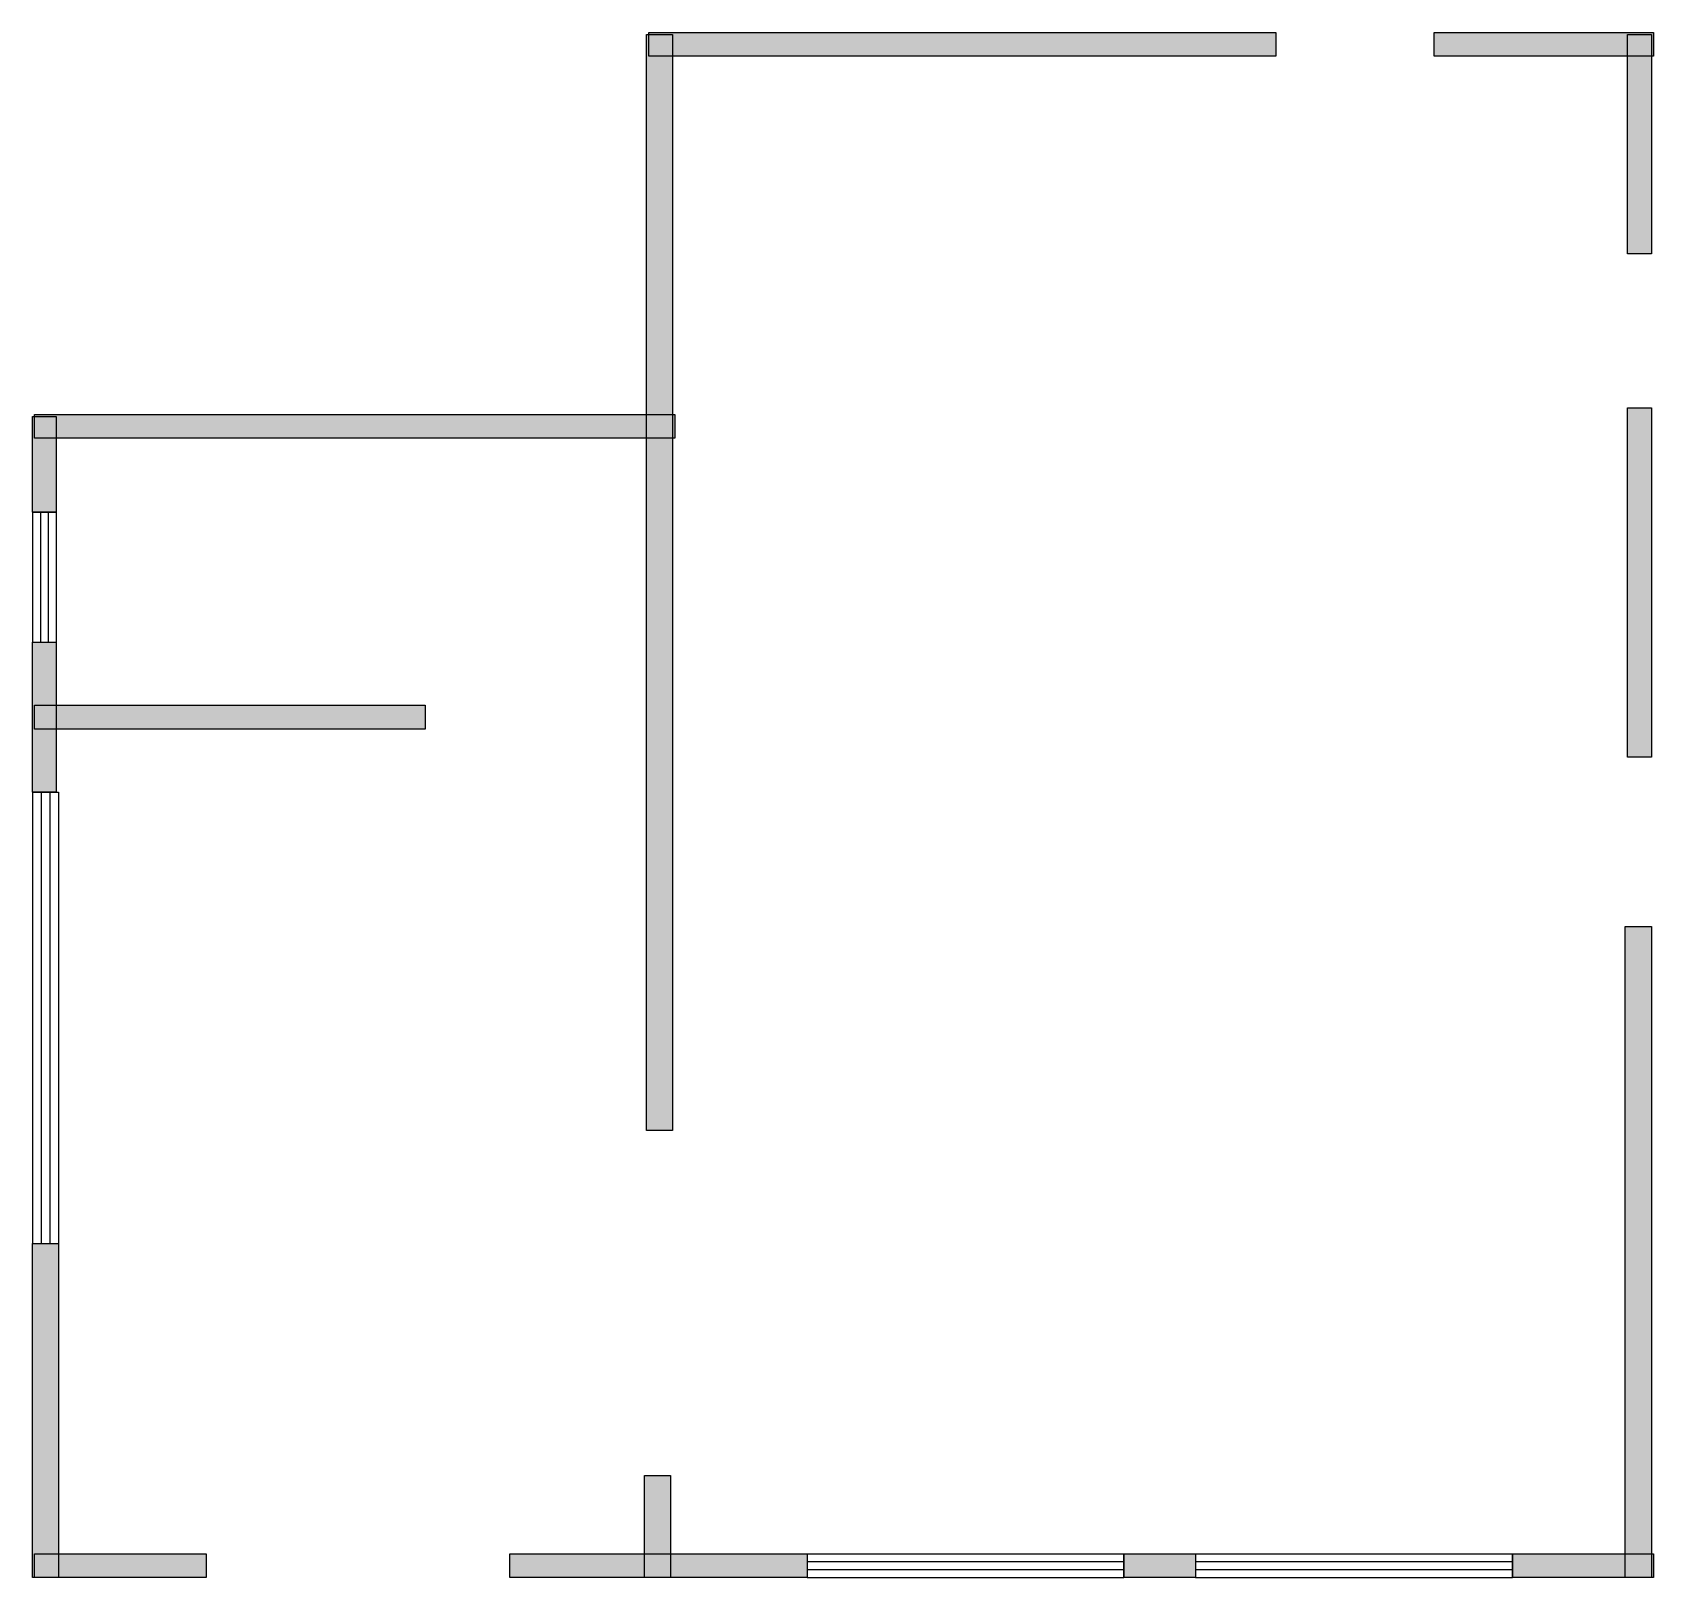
# Model space of a CAD drawing. Header units: centimetres. Extents: x 3 to 1021, y 0 to 971.
import ezdxf

# ---------------------------------------------------------------- set-up
doc = ezdxf.new("R2010")
doc.units = ezdxf.units.CM
doc.layers.add('WALL', color=7, linetype='Continuous')
doc.layers.add('WINDOW', color=5, linetype='Continuous')

msp = doc.modelspace()

# ---------------------------------------------------------------- hatches: boundary and pattern name
at = {"layer": 'WALL'}
h = msp.add_hatch(color=256, dxfattribs=at)
h.dxf.hatch_style = 1
h.paths.add_polyline_path([(388.6, 969.5), (405, 969.5), (405, 280.9), (388.6, 280.9)])
h = msp.add_hatch(color=256, dxfattribs=at)
h.dxf.hatch_style = 1
h.paths.add_polyline_path([(390, 970.9), (784.1, 970.9), (784.1, 955.9), (390, 955.9)])
h = msp.add_hatch(color=256, dxfattribs=at)
h.dxf.hatch_style = 1
h.paths.add_polyline_path([(883.6, 970.9), (1021.4, 970.9), (1021.4, 955.9), (883.6, 955.9)])
h = msp.add_hatch(color=256, dxfattribs=at)
h.dxf.hatch_style = 1
h.paths.add_polyline_path([(1005, 969.5), (1020, 969.5), (1020, 831.8), (1005, 831.8)])
h = msp.add_hatch(color=256, dxfattribs=at)
h.dxf.hatch_style = 1
h.paths.add_polyline_path([(1005, 735), (1020, 735), (1020, 515.5), (1005, 515.5)])
h = msp.add_hatch(color=256, dxfattribs=at)
h.dxf.hatch_style = 1
h.paths.add_polyline_path([(2.7, 729.5), (17.7, 729.5), (17.7, 669.5), (2.7, 669.5)])
h = msp.add_hatch(color=256, dxfattribs=at)
h.dxf.hatch_style = 1
h.paths.add_polyline_path([(4.1, 730.9), (406.4, 730.9), (406.4, 715.9), (4.1, 715.9)])
h = msp.add_hatch(color=256, dxfattribs=at)
h.dxf.hatch_style = 1
h.paths.add_polyline_path([(2.7, 587.7), (17.7, 587.7), (17.7, 493.6), (2.7, 493.6)])
h = msp.add_hatch(color=256, dxfattribs=at)
h.dxf.hatch_style = 1
h.paths.add_polyline_path([(4.1, 548.2), (249.5, 548.2), (249.5, 533.2), (4.1, 533.2)])
h = msp.add_hatch(color=256, dxfattribs=at)
h.dxf.hatch_style = 1
h.paths.add_polyline_path([(1003.6, 409.1), (1020, 409.1), (1020, 0), (1003.6, 0)])
h = msp.add_hatch(color=256, dxfattribs=at)
h.dxf.hatch_style = 1
h.paths.add_polyline_path([(2.7, 210), (19.1, 210), (19.1, 0), (2.7, 0)])
h = msp.add_hatch(color=256, dxfattribs=at)
h.dxf.hatch_style = 1
h.paths.add_polyline_path([(387.3, 64.1), (403.6, 64.1), (403.6, 0), (387.3, 0)])
h = msp.add_hatch(color=256, dxfattribs=at)
h.dxf.hatch_style = 1
h.paths.add_polyline_path([(4.1, 15), (111.8, 15), (111.8, 0), (4.1, 0)])
h = msp.add_hatch(color=256, dxfattribs=at)
h.dxf.hatch_style = 1
h.paths.add_polyline_path([(302.7, 15), (489.5, 15), (489.5, 0), (302.7, 0)])
h = msp.add_hatch(color=256, dxfattribs=at)
h.dxf.hatch_style = 1
h.paths.add_polyline_path([(688.6, 15), (733.6, 15), (733.6, 0), (688.6, 0)])
h = msp.add_hatch(color=256, dxfattribs=at)
h.dxf.hatch_style = 1
h.paths.add_polyline_path([(932.7, 15), (1021.4, 15), (1021.4, 0), (932.7, 0)])

# ---------------------------------------------------------------- linework, layer by layer
for points in [[(388.6, 969.5), (405, 969.5), (405, 280.9), (388.6, 280.9)], [(390, 970.9), (784.1, 970.9), (784.1, 955.9), (390, 955.9)], [(883.6, 970.9), (1021.4, 970.9), (1021.4, 955.9), (883.6, 955.9)], [(1005, 969.5), (1020, 969.5), (1020, 831.8), (1005, 831.8)], [(1005, 735), (1020, 735), (1020, 515.5), (1005, 515.5)], [(2.7, 729.5), (17.7, 729.5), (17.7, 669.5), (2.7, 669.5)], [(4.1, 730.9), (406.4, 730.9), (406.4, 715.9), (4.1, 715.9)], [(2.7, 587.7), (17.7, 587.7), (17.7, 493.6), (2.7, 493.6)], [(4.1, 548.2), (249.5, 548.2), (249.5, 533.2), (4.1, 533.2)], [(1003.6, 409.1), (1020, 409.1), (1020, 0), (1003.6, 0)], [(2.7, 210), (19.1, 210), (19.1, 0), (2.7, 0)], [(387.3, 64.1), (403.6, 64.1), (403.6, 0), (387.3, 0)], [(4.1, 15), (111.8, 15), (111.8, 0), (4.1, 0)], [(302.7, 15), (489.5, 15), (489.5, 0), (302.7, 0)], [(688.6, 15), (733.6, 15), (733.6, 0), (688.6, 0)], [(932.7, 15), (1021.4, 15), (1021.4, 0), (932.7, 0)]]:
    msp.add_lwpolyline(points, close=True, dxfattribs=at)
at = {"layer": 'WINDOW'}
for p, q in [((2.7, 669.5), (2.7, 587.7)), ((2.7, 669.5), (17.7, 669.5)), ((7.7, 669.5), (7.7, 587.7)), ((12.7, 669.5), (12.7, 587.7)), ((17.7, 669.5), (17.7, 587.7)), ((2.7, 587.7), (17.7, 587.7)), ((2.7, 493.6), (2.7, 210)), ((2.7, 493.6), (19.1, 493.6)), ((8.2, 493.6), (8.2, 210)), ((13.6, 493.6), (13.6, 210)), ((19.1, 493.6), (19.1, 210)), ((2.7, 210), (19.1, 210)), ((489.5, 15), (688.6, 15)), ((489.5, 15), (489.5, 0)), ((688.6, 15), (688.6, 0)), ((733.6, 15), (932.7, 15)), ((733.6, 15), (733.6, 0)), ((932.7, 15), (932.7, 0)), ((489.5, 10), (688.6, 10)), ((489.5, 5), (688.6, 5)), ((489.5, 0), (688.6, 0)), ((733.6, 10), (932.7, 10)), ((733.6, 5), (932.7, 5)), ((733.6, 0), (932.7, 0))]:
    msp.add_line(p, q, dxfattribs=at)

doc.saveas('drawing.dxf')
